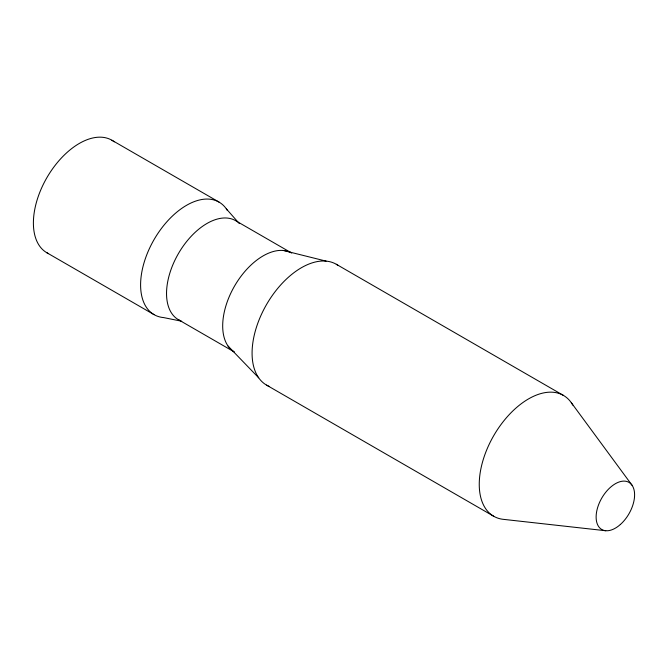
<?xml version="1.0" encoding="UTF-8"?>
<svg xmlns="http://www.w3.org/2000/svg" width="668" height="668" viewBox="0 0 668 668"><rect width="100%" height="100%" fill="white"/><g stroke="black" fill="none" stroke-linecap="round" stroke-linejoin="round"><path stroke-width="1" d="M605.742 530.734L503.914 519.403A69.756 40.272 -60 0 1 494.854 433.741A69.756 40.272 -60 0 1 572.81 405.092M181.713 321.241L163.577 317.576A64.971 37.517 -60 0 1 154.834 238.284A64.971 37.517 -60 0 1 227.379 210.47M283.341 250.475L326.076 261.121M336.288 264.269L563.458 395.423M111.832 140.205L219.037 202.095M291.707 253.063L235.554 220.64A57.181 33.016 -60 0 0 177.563 255.093A57.181 33.016 -60 0 0 180.084 320.548M178.381 319.671L234.535 352.094M46.86 252.746L154.058 314.636M266.532 385.094L493.702 516.247M228.105 346.133L258.691 377.821M226.335 208.867L239.261 223.513M571.299 402.695L632.02 485.219M48.589 253.648A64.971 37.517 -60 0 1 47.286 176.978A64.971 37.517 -60 0 1 114.27 141.841M269.095 386.371A69.756 40.272 -60 0 1 266.114 305.268A69.756 40.272 -60 0 1 337.899 265.288M233.716 351.602A57.181 33.016 -60 0 1 234.535 286.071A57.181 33.016 -60 0 1 290.872 252.604M620.338 524.522A27.204 15.706 -60 0 0 628.964 482.38A27.204 15.706 -60 0 0 596.783 510.92A27.204 15.706 -60 0 0 620.338 524.522"/></g></svg>
